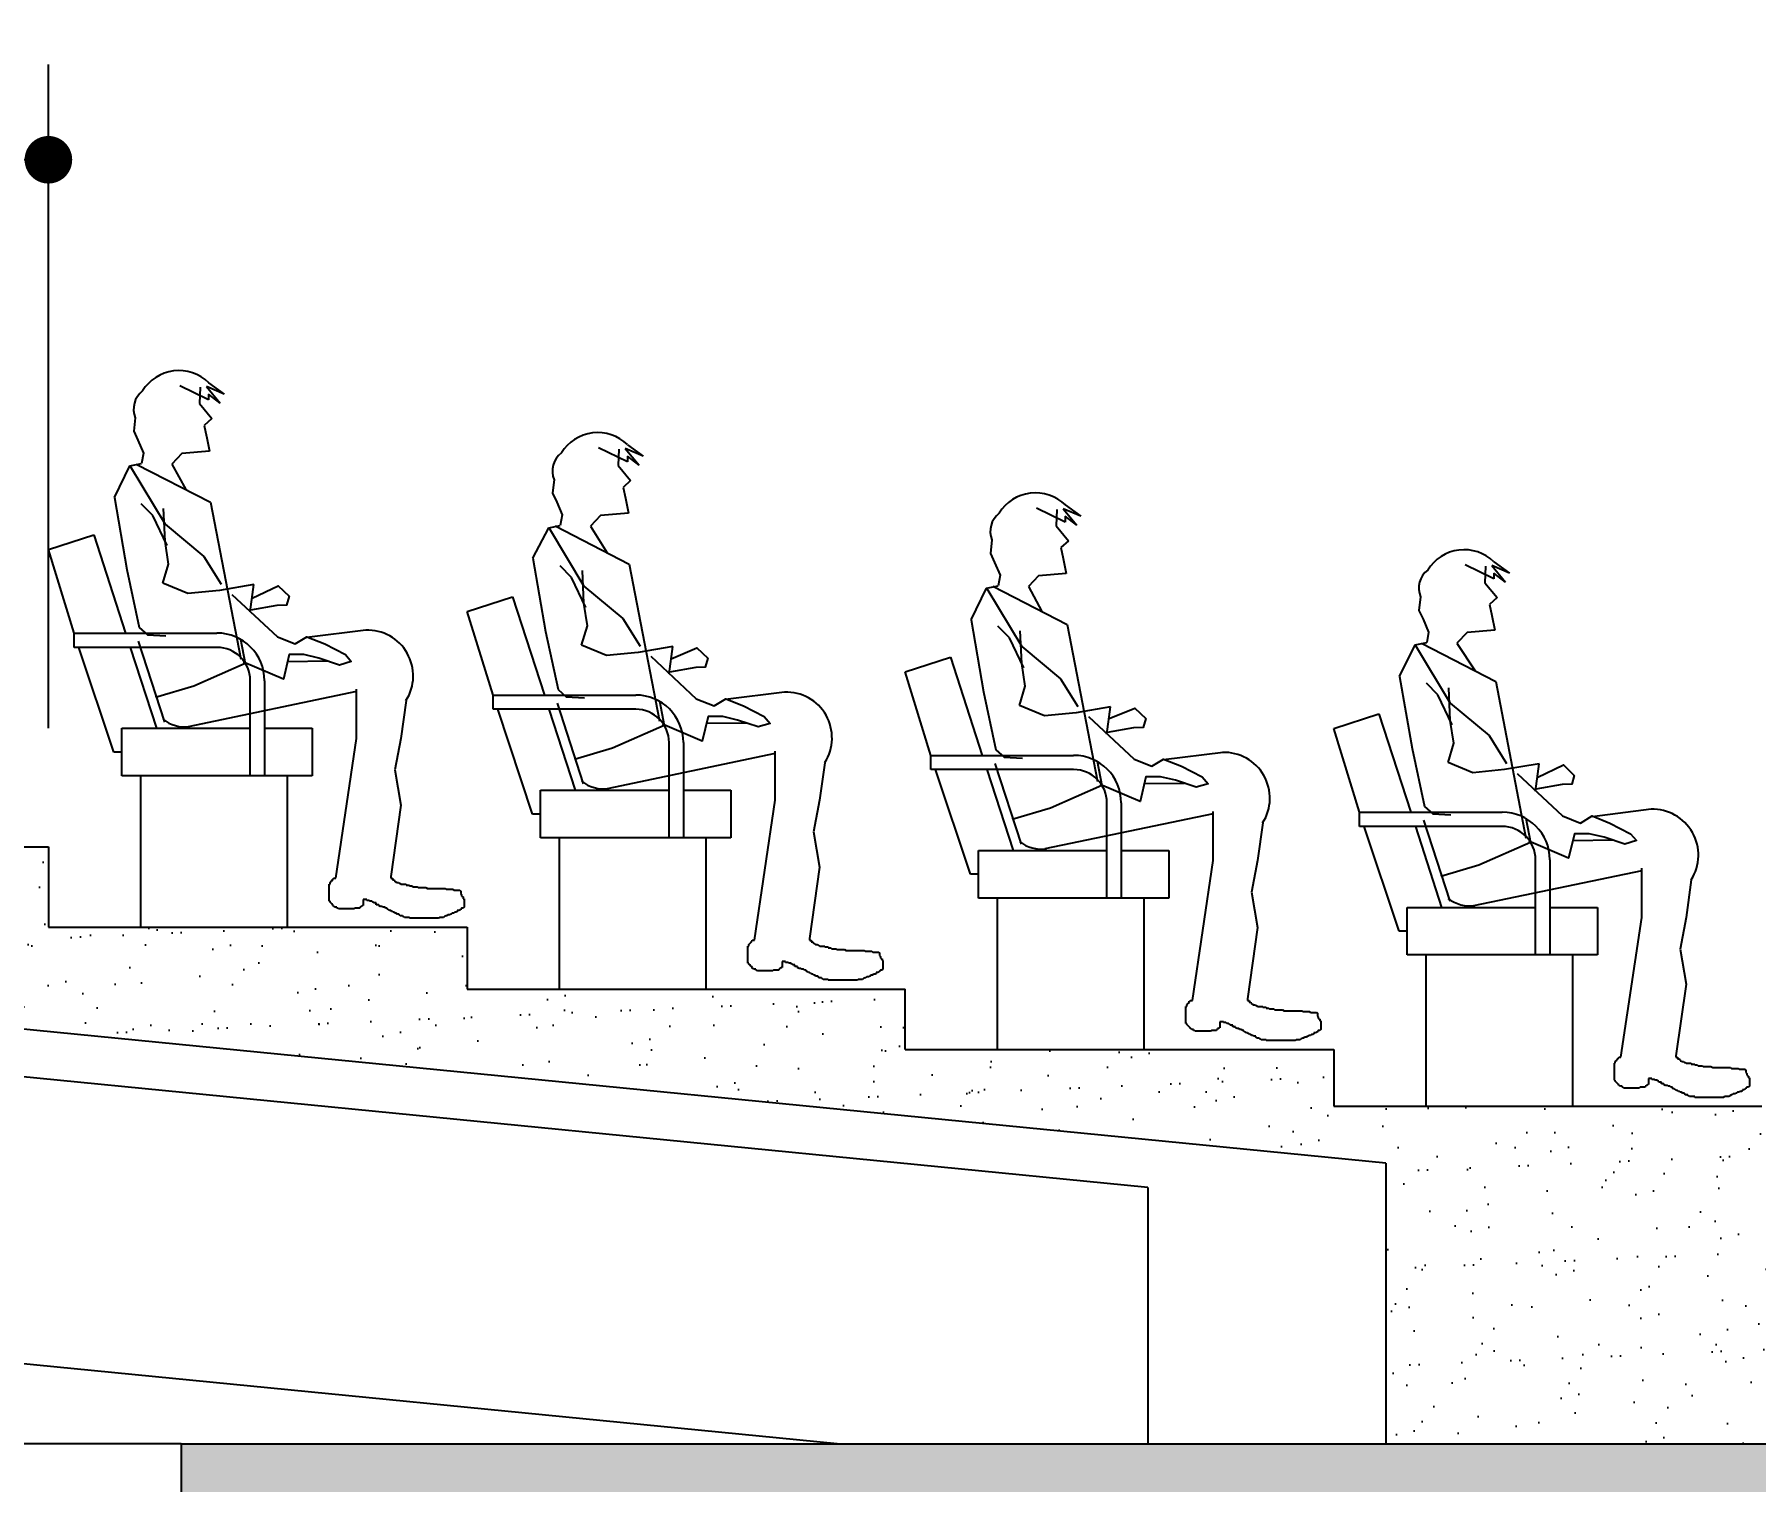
# Model space of a CAD drawing. Extents: x -14 to 107, y -33 to 53.
# Drawn here: x 42.888 to 46.504, y -23.332 to -20.291 of the extents above; entities that cross this region are included whole.
import ezdxf

# ---------------------------------------------------------------- set-up
doc = ezdxf.new("R2010")
doc.units = 0
doc.header["$LTSCALE"] = 1.5
doc.header["$MEASUREMENT"] = 0
doc.layers.get('0').update_dxf_attribs({"linetype": 'CONTINUOUS'})
doc.layers.get('DEFPOINTS').update_dxf_attribs({"linetype": 'CONTINUOUS'})
for name, color, linetype in [('A-ESTRUTURA', 4, 'CONTINUOUS'), ('A-MOBILIA', 1, 'CONTINUOUS'), ('HACHURA1', 1, 'CONTINUOUS'), ('N-LNHVISTA', 2, 'CONTINUOUS'), ('N-TEXTO', 2, 'CONTINUOUS'), ('P-PESSOA', 7, 'CONTINUOUS'), ('SOLID', 253, 'CONTINUOUS')]:
    doc.layers.add(name, color=color, linetype=linetype)
doc.styles.add('COTA', font='romans.shx')
doc.dimstyles.new('DG060-1', dxfattribs={"dimscale": 0.1, "dimtxt": 1.5, "dimasz": 1, "dimexe": 2, "dimexo": 2.5, "dimgap": 0.9, "dimtad": 1, "dimzin": 4, "dimtxsty": 'COTA', "dimblk": 'DOT', "dimblk1": 'DOT', "dimblk2": 'DOT', "dimsah": 1, "dimcen": 0.09, "dimclrd": 1, "dimclre": 1, "dimclrt": 2, "dimazin": 3, "dimtfac": 1, "dimtdec": 4, "dimtix": 1, "dimtmove": 0, "dimatfit": 3, "dimtvp": 2, "dimtolj": 1, "dimtzin": 0})

# ---------------------------------------------------------------- blocks, each defined once
blk = doc.blocks.new('DOT')
at = {"color": 0, "linetype": 'BYBLOCK'}
blk.add_line((-0.5, 0), (-1, 0), dxfattribs=at)
at = {"color": 0, "linetype": 'BYBLOCK', "const_width": 0.5}
blk.add_lwpolyline([(-0.25, 0, 1), (0.25, 0, 1)], format="xyb", close=True, dxfattribs=at)
blk = doc.blocks.new('*D83')
at = {"color": 1, "linetype": 'BYBLOCK'}
for p, q in [((41.3062, -21.7482), (41.3062, -20.354)), ((42.9171, -21.7481), (42.9171, -20.354)), ((41.4062, -20.554), (42.8171, -20.554))]:
    blk.add_line(p, q, dxfattribs=at)
at = {"layer": 'DEFPOINTS', "color": 0, "linetype": 'BYBLOCK'}
for p in [(42.9171, -20.554), (41.3062, -21.9982), (42.9171, -21.9981)]:
    blk.add_point(p, dxfattribs=at)
at = {"color": 1, "linetype": 'BYBLOCK', "xscale": 0.1, "yscale": 0.1, "zscale": 0.1, "rotation": 180}
blk.add_blockref('DOT', (41.3062, -20.554), dxfattribs=at)
at = {"color": 1, "linetype": 'BYBLOCK', "xscale": 0.1, "yscale": 0.1, "zscale": 0.1}
blk.add_blockref('DOT', (42.9171, -20.554), dxfattribs=at)
at = {"color": 2, "linetype": 'BYBLOCK', "insert": (42.1116, -20.389), "char_height": 0.15, "attachment_point": 5, "style": 'COTA'}
blk.add_mtext('\\A1;1.61', dxfattribs=at)
blk = doc.blocks.new('_DOT')
at = {"color": 0, "linetype": 'BYBLOCK'}
blk.add_line((-0.5, 0), (-1, 0), dxfattribs=at)
at = {"color": 0, "linetype": 'BYBLOCK', "const_width": 0.5}
blk.add_lwpolyline([(-0.25, 0, 1), (0.25, 0, 1)], format="xyb", close=True, dxfattribs=at)

msp = doc.modelspace()

# ---------------------------------------------------------------- hatches: boundary and pattern name
at = {"layer": 'HACHURA1'}
h = msp.add_hatch(dxfattribs=at)
h.set_pattern_fill('AR-SAND', scale=0.003, angle=45, style=0)
h.set_pattern_definition([(82.5, (7.37518, -43.08307), (-0.1072144, 0.10042605), [0, -0.115824, 0, -0.12954, 0, -0.123825]), (52.5, (7.37518, -43.08307), (-0.0567033, 0.24741986), [0, -0.062484, 0, -0.104394, 0, -0.040005]), (12.5, (7.3089, -43.14935), (0.16748995, 0.1680997), [0, -0.0381, 0, -0.13716, 0, -0.17907]), (2.5, (7.3089, -43.14935), (0.1146843, 0.2092652), [0, -0.01905, 0, -0.089916, 0, -0.10287])])
h.paths.add_polyline_path([(42.7198, -22.3665), (42.7198, -21.9981), (41.5911, -21.9981), (41.5911, -22.2555)])
h.paths.add_polyline_path([(44.7198, -22.5633), (44.7198, -22.4234), (44.7171, -22.4234), (44.7171, -22.2967), (43.7972, -22.2967), (43.7972, -22.1665), (42.9171, -22.1665), (42.9171, -21.9981), (42.7198, -21.9981), (42.7198, -22.3665)])
h.paths.add_polyline_path([(45.7271, -22.6624), (45.7271, -23.2524), (46.7198, -23.2524), (46.7198, -22.6571), (46.5171, -22.6571), (46.5171, -22.5428), (45.6177, -22.5428), (45.6177, -22.4234), (44.7198, -22.4234), (44.7198, -22.5633)])
at = {"layer": 'SOLID'}
msp.add_hatch(color=256, dxfattribs=at).paths.add_polyline_path([(43.1963, -23.2524), (43.1963, -23.4024), (49.3341, -23.4024), (49.3341, -23.2524)])

# ---------------------------------------------------------------- linework, layer by layer
at = {"color": 4}
for p, q in [((45.7271, -22.6624), (37.4834, -21.8513)), ((45.2271, -22.7137), (39.7981, -22.1796))]:
    msp.add_line(p, q, dxfattribs=at)
at = {"layer": 'A-ESTRUTURA'}
for q in [(43.1963, -23.4024), (55.502, -23.2524), (55.502, -23.2524)]:
    msp.add_line((43.1963, -23.2524), q, dxfattribs=at)
at = {"layer": 'A-MOBILIA'}
for p, q in [((42.9171, -21.3729), (43.0123, -21.3421)), ((42.9713, -21.5486), (42.9171, -21.3729)), ((43.0123, -21.3421), (43.0792, -21.5486)), ((43.7972, -21.5032), (43.8923, -21.4724)), ((43.8923, -21.4724), (43.9592, -21.6788)), ((43.8513, -21.6788), (43.7972, -21.5032)), ((42.9713, -21.5786), (42.9713, -21.5486)), ((42.9713, -21.5486), (43.2713, -21.5486)), ((43.2713, -21.5786), (42.9713, -21.5786)), ((43.0546, -21.7986), (42.9813, -21.5786)), ((44.7171, -21.6299), (44.8123, -21.599)), ((44.8123, -21.599), (44.8792, -21.8055)), ((43.3413, -21.8486), (43.3413, -21.6486)), ((43.3713, -21.6486), (43.3713, -21.8486)), ((44.7713, -21.8055), (44.7171, -21.6299)), ((43.8513, -21.7088), (43.8513, -21.6788)), ((43.8513, -21.6788), (44.1513, -21.6788)), ((44.1513, -21.7088), (43.8513, -21.7088)), ((43.9346, -21.9288), (43.8613, -21.7088)), ((45.6177, -21.7493), (45.7128, -21.7185)), ((45.7128, -21.7185), (45.7797, -21.925)), ((43.0713, -21.7486), (43.3413, -21.7486)), ((43.0713, -21.8486), (43.0713, -21.7486)), ((43.3713, -21.7486), (43.4713, -21.7486)), ((43.4713, -21.7486), (43.4713, -21.8486)), ((45.6718, -21.925), (45.6177, -21.7493)), ((43.0713, -21.7986), (43.0546, -21.7986)), ((44.2213, -21.9788), (44.2213, -21.7788)), ((44.2513, -21.7788), (44.2513, -21.9788)), ((44.7713, -21.8355), (44.7713, -21.8055)), ((44.7713, -21.8055), (45.0713, -21.8055)), ((45.0713, -21.8355), (44.7713, -21.8355)), ((44.8546, -22.0555), (44.7813, -21.8355)), ((43.4713, -21.8486), (43.0713, -21.8486)), ((43.1106, -21.8486), (43.1106, -22.1665)), ((43.4188, -21.8486), (43.4188, -22.1665)), ((43.9513, -21.8788), (44.2213, -21.8788)), ((43.9513, -21.9788), (43.9513, -21.8788)), ((44.2513, -21.8788), (44.3513, -21.8788)), ((44.3513, -21.8788), (44.3513, -21.9788)), ((45.1413, -22.1055), (45.1413, -21.9055)), ((45.1713, -21.9055), (45.1713, -22.1055)), ((43.9513, -21.9288), (43.9346, -21.9288)), ((45.6718, -21.955), (45.6718, -21.925)), ((45.6718, -21.925), (45.9718, -21.925)), ((44.3513, -21.9788), (43.9513, -21.9788)), ((43.9906, -21.9788), (43.9906, -22.2967)), ((44.2988, -21.9788), (44.2988, -22.2967)), ((45.9718, -21.955), (45.6718, -21.955)), ((45.7551, -22.175), (45.6818, -21.955)), ((44.8713, -22.0055), (45.1413, -22.0055)), ((44.8713, -22.1055), (44.8713, -22.0055)), ((45.1713, -22.0055), (45.2713, -22.0055)), ((45.2713, -22.0055), (45.2713, -22.1055)), ((44.8713, -22.0555), (44.8546, -22.0555)), ((46.0418, -22.225), (46.0418, -22.025)), ((46.0718, -22.025), (46.0718, -22.225)), ((45.2713, -22.1055), (44.8713, -22.1055)), ((44.9106, -22.1055), (44.9106, -22.4234)), ((45.2188, -22.1055), (45.2188, -22.4234)), ((45.7718, -22.125), (46.0418, -22.125)), ((45.7718, -22.225), (45.7718, -22.125)), ((46.0718, -22.125), (46.1718, -22.125)), ((46.1718, -22.125), (46.1718, -22.225)), ((45.7718, -22.175), (45.7551, -22.175)), ((46.1718, -22.225), (45.7718, -22.225)), ((45.8111, -22.225), (45.8111, -22.5428)), ((46.1193, -22.225), (46.1193, -22.5428))]:
    msp.add_line(p, q, dxfattribs=at)
at = {"layer": 'A-MOBILIA', "extrusion": (5.54832e-28, 1, 0)}
for p, q in [((43.0889, -21.5786), (43.144, -21.7486)), ((43.1058, -21.5655), (43.1609, -21.7355)), ((43.9858, -21.6957), (44.0409, -21.8657)), ((43.9689, -21.7088), (44.024, -21.8788)), ((44.8889, -21.8355), (44.944, -22.0055)), ((44.9058, -21.8224), (44.9609, -21.9924)), ((45.8063, -21.9419), (45.8614, -22.1119)), ((45.7894, -21.955), (45.8445, -22.125))]:
    msp.add_line(p, q, dxfattribs=at)
at = {"layer": 'A-MOBILIA'}
for centre, radius in [((43.2713, -21.6486), 0.1), ((43.2713, -21.6486), 0.07), ((44.1513, -21.7788), 0.1), ((44.1513, -21.7788), 0.07), ((45.0713, -21.9055), 0.1), ((45.0713, -21.9055), 0.07), ((45.9718, -22.025), 0.1), ((45.9718, -22.025), 0.07)]:
    msp.add_arc(centre, radius, 0, 90, dxfattribs=at)
at = {"layer": 'N-LNHVISTA'}
for p, q in [((40.8171, -21.9981), (42.9171, -21.9981)), ((42.9171, -21.9981), (42.9171, -22.1665)), ((42.9171, -22.1665), (43.7972, -22.1665)), ((43.7972, -22.1665), (43.7972, -22.2967)), ((43.7972, -22.2967), (44.7171, -22.2967)), ((44.7171, -22.4234), (44.7171, -22.2967)), ((44.7171, -22.4234), (45.6177, -22.4234)), ((45.6177, -22.4234), (45.6177, -22.5428)), ((45.6177, -22.5428), (46.5171, -22.5428))]:
    msp.add_line(p, q, dxfattribs=at)
at = {"layer": 'N-LNHVISTA', "color": 4}
for p, q in [((45.7271, -22.6624), (45.7271, -23.2524)), ((45.2271, -22.7137), (45.2271, -23.2524))]:
    msp.add_line(p, q, dxfattribs=at)
at = {"layer": 'N-LNHVISTA', "color": 7}
for p, q in [((44.5747, -23.2524), (39.7981, -22.7824)), ((43.1963, -23.2524), (39.7023, -23.2524))]:
    msp.add_line(p, q, dxfattribs=at)
at = {"layer": 'P-PESSOA'}
for p, q in [((43.2538, -21.0584), (43.1932, -21.0288)), ((43.2864, -21.0463), (43.2493, -21.0304)), ((43.2493, -21.0304), (43.2781, -21.0652)), ((43.2538, -21.0224), (43.2864, -21.0463)), ((43.2781, -21.0652), (43.2538, -21.0463)), ((43.2538, -21.0463), (43.2538, -21.0584)), ((43.2495, -21.1349), (43.2559, -21.1664)), ((44.1338, -21.1527), (44.1665, -21.1765)), ((43.1166, -21.1702), (43.1127, -21.1924)), ((43.2559, -21.1664), (43.1973, -21.1712)), ((44.1339, -21.1886), (44.0732, -21.1591)), ((44.1665, -21.1765), (44.1293, -21.1606)), ((44.1293, -21.1606), (44.1581, -21.1955)), ((44.1581, -21.1955), (44.1339, -21.1765)), ((44.1339, -21.1765), (44.1339, -21.1886)), ((43.0557, -21.2634), (43.0883, -21.1972)), ((43.0883, -21.1972), (43.1127, -21.1924)), ((43.1017, -21.1933), (43.2577, -21.2736)), ((43.1762, -21.1937), (43.2062, -21.2471)), ((43.2577, -21.2736), (43.3212, -21.6034)), ((43.9966, -21.3004), (43.9927, -21.3226)), ((44.1359, -21.2966), (44.0773, -21.3015)), ((44.1295, -21.2652), (44.1359, -21.2966)), ((45.0538, -21.3153), (44.9932, -21.2858)), ((45.0864, -21.3032), (45.0493, -21.2873)), ((45.0493, -21.2873), (45.0781, -21.3221)), ((45.0538, -21.2794), (45.0864, -21.3032)), ((43.9353, -21.3914), (43.9683, -21.3275)), ((43.9683, -21.3275), (43.9927, -21.3226)), ((43.9818, -21.3235), (44.1377, -21.4039)), ((44.0562, -21.3239), (44.0909, -21.3798)), ((45.0781, -21.3221), (45.0538, -21.3032)), ((45.0538, -21.3032), (45.0538, -21.3153)), ((44.1377, -21.4039), (44.2012, -21.7336)), ((45.0495, -21.3919), (45.0559, -21.4233)), ((45.9544, -21.4348), (45.8937, -21.4052)), ((45.987, -21.4226), (45.9498, -21.4067)), ((45.9498, -21.4067), (45.9786, -21.4416)), ((45.9543, -21.3988), (45.987, -21.4226)), ((44.9166, -21.4271), (44.9127, -21.4493)), ((45.0559, -21.4233), (44.9973, -21.4282)), ((45.9786, -21.4416), (45.9544, -21.4226)), ((45.9544, -21.4226), (45.9544, -21.4348)), ((44.8557, -21.5205), (44.8883, -21.4542)), ((44.8883, -21.4542), (44.9127, -21.4493)), ((44.9017, -21.4502), (45.0577, -21.5306)), ((44.9762, -21.4506), (45.0044, -21.5031)), ((45.95, -21.5113), (45.9564, -21.5427)), ((43.584, -21.5424), (43.46, -21.5582)), ((45.0577, -21.5306), (45.1212, -21.8603)), ((45.8171, -21.5465), (45.8132, -21.5687)), ((45.9564, -21.5427), (45.8978, -21.5476)), ((43.3208, -21.5611), (43.3307, -21.6123)), ((45.7562, -21.6398), (45.7888, -21.5736)), ((45.7888, -21.5736), (45.8132, -21.5687)), ((45.8023, -21.5696), (45.9582, -21.65)), ((45.8767, -21.57), (45.9147, -21.6276)), ((43.5042, -21.6074), (43.4196, -21.6087)), ((45.9582, -21.65), (46.0217, -21.9797)), ((43.5644, -21.6716), (43.2108, -21.7454)), ((44.2008, -21.6913), (44.2107, -21.7425)), ((44.464, -21.6726), (44.34, -21.6885)), ((44.3842, -21.7377), (44.2996, -21.7389)), ((44.4444, -21.8018), (44.0908, -21.8756)), ((45.3853, -21.7993), (45.26, -21.8152)), ((45.1208, -21.818), (45.1307, -21.8692)), ((45.3042, -21.8644), (45.2196, -21.8656)), ((45.3644, -21.9285), (45.0108, -22.0023)), ((46.0213, -21.9374), (46.0312, -21.9886)), ((46.2845, -21.9187), (46.1605, -21.9346)), ((46.2047, -21.9838), (46.1201, -21.985)), ((46.2649, -22.0479), (45.9113, -22.1218))]:
    msp.add_line(p, q, dxfattribs=at)
at = {"layer": 'P-PESSOA', "linetype": 'CONTINUOUS'}
for p, q in [((43.2359, -21.032), (43.2345, -21.0665)), ((43.2345, -21.0665), (43.2605, -21.0975)), ((43.2605, -21.0975), (43.2446, -21.1121)), ((43.2446, -21.1121), (43.2496, -21.1352)), ((43.1973, -21.1712), (43.1762, -21.1937)), ((44.1159, -21.1622), (44.1145, -21.1967)), ((44.1145, -21.1967), (44.1405, -21.2277)), ((44.1405, -21.2277), (44.1246, -21.2424)), ((43.0557, -21.2634), (43.0818, -21.4147)), ((44.1246, -21.2424), (44.1296, -21.2654)), ((43.1362, -21.3017), (43.1122, -21.2773)), ((43.1621, -21.3556), (43.1591, -21.2869)), ((45.0359, -21.2889), (45.0345, -21.3234)), ((43.1664, -21.3648), (43.1362, -21.3017)), ((44.0773, -21.3015), (44.0562, -21.3239)), ((45.0345, -21.3234), (45.0605, -21.3544)), ((43.1695, -21.4035), (43.1621, -21.3556)), ((45.0605, -21.3544), (45.0446, -21.3691)), ((45.0446, -21.3691), (45.0496, -21.3921)), ((43.1575, -21.4439), (43.1695, -21.4035)), ((43.9353, -21.3914), (43.9618, -21.545)), ((44.0162, -21.4319), (43.9922, -21.4076)), ((45.9364, -21.4083), (45.935, -21.4428)), ((43.0818, -21.4147), (43.1081, -21.537)), ((43.2098, -21.4656), (43.1575, -21.4439)), ((44.0464, -21.4951), (44.0162, -21.4319)), ((44.0421, -21.4858), (44.0391, -21.4172)), ((44.9973, -21.4282), (44.9762, -21.4506)), ((45.935, -21.4428), (45.961, -21.4739)), ((43.2763, -21.459), (43.2098, -21.4656)), ((43.3488, -21.4468), (43.2763, -21.459)), ((43.3413, -21.5041), (43.3488, -21.4468)), ((45.961, -21.4739), (45.9451, -21.4885)), ((44.0495, -21.5337), (44.0421, -21.4858)), ((45.9451, -21.4885), (45.9501, -21.5115)), ((43.1081, -21.537), (43.1252, -21.5522)), ((43.1252, -21.5522), (43.1635, -21.5544)), ((43.9618, -21.545), (43.9881, -21.6672)), ((44.0375, -21.5741), (44.0495, -21.5337)), ((44.8557, -21.5205), (44.8818, -21.6717)), ((44.9362, -21.5586), (44.9122, -21.5343)), ((44.9621, -21.6125), (44.9591, -21.5439)), ((45.8978, -21.5476), (45.8767, -21.57)), ((44.0898, -21.5958), (44.0375, -21.5741)), ((44.1563, -21.5892), (44.0898, -21.5958)), ((44.2288, -21.577), (44.1563, -21.5892)), ((44.2213, -21.6343), (44.2288, -21.577)), ((44.9664, -21.6218), (44.9362, -21.5586)), ((43.3307, -21.6123), (43.2225, -21.6599)), ((44.9695, -21.6604), (44.9621, -21.6125)), ((43.2225, -21.6599), (43.1424, -21.6837)), ((44.9575, -21.7008), (44.9695, -21.6604)), ((45.7562, -21.6398), (45.7823, -21.7911)), ((45.8367, -21.6781), (45.8127, -21.6537)), ((43.5642, -21.7698), (43.5642, -21.6664)), ((43.6685, -21.6906), (43.6575, -21.7698)), ((43.9881, -21.6672), (44.0053, -21.6824)), ((44.0053, -21.6824), (44.0435, -21.6847)), ((44.8818, -21.6717), (44.9081, -21.7939)), ((45.8669, -21.7412), (45.8367, -21.6781)), ((45.8626, -21.732), (45.8596, -21.6633)), ((45.0098, -21.7225), (44.9575, -21.7008)), ((45.0763, -21.7159), (45.0098, -21.7225)), ((45.1488, -21.7037), (45.0763, -21.7159)), ((45.1413, -21.761), (45.1488, -21.7037)), ((45.87, -21.7798), (45.8626, -21.732)), ((43.5207, -22.0637), (43.5642, -21.7698)), ((43.6575, -21.7698), (43.6449, -21.8363)), ((44.2107, -21.7425), (44.1025, -21.7901)), ((44.1025, -21.7901), (44.0224, -21.8139)), ((44.4442, -21.9), (44.4442, -21.7966)), ((44.9081, -21.7939), (44.9252, -21.8091)), ((45.7823, -21.7911), (45.8086, -21.9133)), ((45.858, -21.8203), (45.87, -21.7798)), ((43.6449, -21.8363), (43.6575, -21.9101)), ((44.5485, -21.8209), (44.5375, -21.9)), ((44.9252, -21.8091), (44.9635, -21.8114)), ((45.9104, -21.842), (45.858, -21.8203)), ((45.9768, -21.8353), (45.9104, -21.842)), ((46.0493, -21.8232), (45.9768, -21.8353)), ((46.0418, -21.8805), (46.0493, -21.8232)), ((45.1307, -21.8692), (45.0225, -21.9168)), ((43.6575, -21.9101), (43.6363, -22.0603)), ((44.4007, -22.1939), (44.4442, -21.9)), ((44.5375, -21.9), (44.525, -21.9665)), ((45.8086, -21.9133), (45.8258, -21.9285)), ((45.0225, -21.9168), (44.9424, -21.9406)), ((45.3642, -22.0267), (45.3642, -21.9233)), ((45.4685, -21.9476), (45.4575, -22.0267)), ((45.8258, -21.9285), (45.864, -21.9308)), ((44.525, -21.9665), (44.5375, -22.0403)), ((46.0312, -21.9886), (45.923, -22.0363)), ((43.5196, -22.0601), (43.5214, -22.0601)), ((44.5375, -22.0403), (44.5163, -22.1905)), ((45.3207, -22.3206), (45.3642, -22.0267)), ((45.4575, -22.0267), (45.4449, -22.0932)), ((45.923, -22.0363), (45.8429, -22.06)), ((46.2648, -22.1461), (46.2648, -22.0428)), ((43.507, -22.1121), (43.507, -22.0762)), ((43.507, -22.0762), (43.5088, -22.0762)), ((43.5088, -22.0726), (43.5106, -22.0708)), ((43.5088, -22.0762), (43.5088, -22.0726)), ((43.5106, -22.0708), (43.5124, -22.069)), ((43.5124, -22.069), (43.5142, -22.0672)), ((43.5142, -22.0672), (43.5142, -22.0654)), ((43.5142, -22.0654), (43.516, -22.0654)), ((43.516, -22.0654), (43.516, -22.0637)), ((43.516, -22.0637), (43.5207, -22.0637)), ((43.6363, -22.0603), (43.6363, -22.0637)), ((43.6363, -22.0637), (43.6398, -22.0637)), ((43.6398, -22.0637), (43.6398, -22.0672)), ((43.6398, -22.0672), (43.6434, -22.0672)), ((43.6434, -22.0672), (43.6434, -22.069)), ((43.6434, -22.069), (43.6452, -22.069)), ((43.6452, -22.069), (43.6452, -22.0708)), ((43.6452, -22.0708), (43.647, -22.0708)), ((43.647, -22.0708), (43.6488, -22.0726)), ((43.6488, -22.0726), (43.6524, -22.0726)), ((43.6524, -22.0726), (43.6542, -22.0744)), ((43.6542, -22.0744), (43.656, -22.0744)), ((43.656, -22.0744), (43.6578, -22.0762)), ((43.6578, -22.0762), (43.6686, -22.0762)), ((43.6686, -22.0762), (43.6686, -22.078)), ((43.6686, -22.078), (43.6757, -22.078)), ((43.6757, -22.078), (43.6757, -22.0798)), ((43.6757, -22.0798), (43.6811, -22.0798)), ((43.6811, -22.0798), (43.6829, -22.0816)), ((43.6829, -22.0816), (43.6919, -22.0816)), ((43.6919, -22.0816), (43.6937, -22.0834)), ((43.6937, -22.0834), (43.7098, -22.0834)), ((43.7098, -22.0834), (43.7134, -22.0852)), ((43.7134, -22.0852), (43.7511, -22.0852)), ((43.7511, -22.0852), (43.7529, -22.087)), ((43.7529, -22.087), (43.7673, -22.087)), ((43.7673, -22.087), (43.7691, -22.0888)), ((43.7691, -22.0888), (43.7816, -22.0888)), ((43.7816, -22.0888), (43.7834, -22.0906)), ((43.7834, -22.0906), (43.7834, -22.0959)), ((43.7834, -22.0959), (43.7852, -22.0977)), ((45.4449, -22.0932), (45.4575, -22.167)), ((46.369, -22.067), (46.358, -22.1461)), ((43.5088, -22.1121), (43.507, -22.1121)), ((43.5088, -22.1139), (43.5088, -22.1121)), ((43.5106, -22.1157), (43.5088, -22.1139)), ((43.5124, -22.1175), (43.5106, -22.1157)), ((43.5142, -22.1193), (43.5124, -22.1175)), ((43.516, -22.1211), (43.5142, -22.1193)), ((43.516, -22.1228), (43.516, -22.1211)), ((43.5178, -22.1228), (43.516, -22.1228)), ((43.5196, -22.1246), (43.5178, -22.1228)), ((43.5232, -22.1246), (43.5196, -22.1246)), ((43.5232, -22.1264), (43.5232, -22.1246)), ((43.525, -22.1264), (43.5232, -22.1264)), ((43.5268, -22.1282), (43.525, -22.1264)), ((43.5591, -22.1282), (43.5268, -22.1282)), ((43.5609, -22.1264), (43.5591, -22.1282)), ((43.5716, -22.1264), (43.5609, -22.1264)), ((43.5734, -22.1246), (43.5716, -22.1246)), ((43.5716, -22.1246), (43.5716, -22.1264)), ((43.5752, -22.1228), (43.5734, -22.1228)), ((43.5734, -22.1228), (43.5734, -22.1246)), ((43.577, -22.1211), (43.5752, -22.1228)), ((43.5788, -22.1211), (43.577, -22.1211)), ((43.586, -22.1085), (43.5788, -22.1085)), ((43.5788, -22.1085), (43.5788, -22.1211)), ((43.586, -22.1103), (43.586, -22.1085)), ((43.5914, -22.1103), (43.586, -22.1103)), ((43.5932, -22.1121), (43.5914, -22.1103)), ((43.5968, -22.1121), (43.5932, -22.1121)), ((43.5986, -22.1139), (43.5968, -22.1121)), ((43.6004, -22.1139), (43.5986, -22.1139)), ((43.6004, -22.1157), (43.6004, -22.1139)), ((43.6057, -22.1157), (43.6004, -22.1157)), ((43.6057, -22.1193), (43.6057, -22.1157)), ((43.6111, -22.1193), (43.6057, -22.1193)), ((43.6111, -22.1211), (43.6111, -22.1193)), ((43.6147, -22.1228), (43.6111, -22.1211)), ((43.6183, -22.1228), (43.6147, -22.1228)), ((43.6201, -22.1246), (43.6183, -22.1228)), ((43.6237, -22.1246), (43.6201, -22.1246)), ((43.6255, -22.1264), (43.6237, -22.1246)), ((43.6291, -22.1264), (43.6255, -22.1264)), ((43.6291, -22.1282), (43.6291, -22.1264)), ((43.6309, -22.13), (43.6291, -22.1282)), ((43.6327, -22.13), (43.6309, -22.13)), ((43.6345, -22.1318), (43.6327, -22.13)), ((43.6363, -22.1318), (43.6345, -22.1318)), ((43.6381, -22.1336), (43.6363, -22.1318)), ((43.7798, -22.1318), (43.7763, -22.1318)), ((43.7763, -22.1318), (43.7763, -22.1336)), ((43.7816, -22.13), (43.7798, -22.1318)), ((43.7834, -22.13), (43.7816, -22.13)), ((43.7852, -22.1264), (43.7834, -22.1282)), ((43.7834, -22.1282), (43.7834, -22.13)), ((43.7852, -22.0977), (43.7852, -22.1013)), ((43.7852, -22.1013), (43.787, -22.1013)), ((43.7888, -22.1264), (43.7852, -22.1264)), ((43.787, -22.1013), (43.787, -22.1031)), ((43.787, -22.1031), (43.7888, -22.1031)), ((43.7888, -22.1031), (43.7888, -22.1067)), ((43.7888, -22.1067), (43.7906, -22.1067)), ((43.7906, -22.1246), (43.7888, -22.1264)), ((43.7906, -22.1067), (43.7906, -22.1246)), ((43.6398, -22.1336), (43.6381, -22.1336)), ((43.6416, -22.1354), (43.6398, -22.1336)), ((43.6434, -22.1354), (43.6416, -22.1354)), ((43.6452, -22.1372), (43.6434, -22.1354)), ((43.647, -22.1372), (43.6452, -22.1372)), ((43.6506, -22.139), (43.647, -22.1372)), ((43.6542, -22.139), (43.6506, -22.139)), ((43.6542, -22.1408), (43.6542, -22.139)), ((43.656, -22.1426), (43.6542, -22.1408)), ((43.6614, -22.1426), (43.656, -22.1426)), ((43.6614, -22.1444), (43.6614, -22.1426)), ((43.6632, -22.1444), (43.6614, -22.1444)), ((43.665, -22.1462), (43.6632, -22.1444)), ((43.6757, -22.1462), (43.665, -22.1462)), ((43.6757, -22.148), (43.6757, -22.1462)), ((43.7368, -22.148), (43.6757, -22.148)), ((43.7386, -22.1462), (43.7368, -22.148)), ((43.7475, -22.1462), (43.7386, -22.1462)), ((43.7493, -22.1444), (43.7475, -22.1462)), ((43.7529, -22.1426), (43.7493, -22.1444)), ((43.7547, -22.1426), (43.7529, -22.1426)), ((43.7565, -22.1408), (43.7547, -22.1426)), ((43.7601, -22.1408), (43.7565, -22.1408)), ((43.7637, -22.139), (43.7601, -22.1408)), ((43.7655, -22.1372), (43.7637, -22.139)), ((43.7691, -22.1372), (43.7655, -22.1372)), ((43.7709, -22.1354), (43.7691, -22.1372)), ((43.7745, -22.1354), (43.7709, -22.1354)), ((43.7763, -22.1336), (43.7745, -22.1354)), ((45.4575, -22.167), (45.4363, -22.3172)), ((46.2212, -22.44), (46.2648, -22.1461)), ((46.358, -22.1461), (46.3455, -22.2126)), ((44.3888, -22.2029), (44.3906, -22.2011)), ((44.3888, -22.2065), (44.3888, -22.2029)), ((44.3906, -22.2011), (44.3924, -22.1993)), ((44.3924, -22.1993), (44.3942, -22.1975)), ((44.3942, -22.1975), (44.3942, -22.1957)), ((44.3942, -22.1957), (44.396, -22.1957)), ((44.396, -22.1957), (44.396, -22.1939)), ((44.396, -22.1939), (44.4007, -22.1939)), ((44.3996, -22.1903), (44.4014, -22.1903)), ((44.5163, -22.1905), (44.5163, -22.1939)), ((44.5163, -22.1939), (44.5199, -22.1939)), ((44.5199, -22.1939), (44.5199, -22.1975)), ((44.5199, -22.1975), (44.5235, -22.1975)), ((44.5235, -22.1975), (44.5235, -22.1993)), ((44.5235, -22.1993), (44.5252, -22.1993)), ((44.5252, -22.1993), (44.5252, -22.2011)), ((44.5252, -22.2011), (44.527, -22.2011)), ((44.527, -22.2011), (44.5288, -22.2029)), ((44.5288, -22.2029), (44.5324, -22.2029)), ((44.5324, -22.2029), (44.5342, -22.2047)), ((44.5342, -22.2047), (44.536, -22.2047)), ((44.536, -22.2047), (44.5378, -22.2065)), ((44.387, -22.2423), (44.387, -22.2065)), ((44.387, -22.2065), (44.3888, -22.2065)), ((44.466, -22.2387), (44.4588, -22.2387)), ((44.4588, -22.2387), (44.4588, -22.2513)), ((44.466, -22.2405), (44.466, -22.2387)), ((44.4714, -22.2405), (44.466, -22.2405)), ((44.4732, -22.2423), (44.4714, -22.2405)), ((44.5378, -22.2065), (44.5486, -22.2065)), ((44.5486, -22.2065), (44.5486, -22.2082)), ((44.5486, -22.2082), (44.5558, -22.2082)), ((44.5558, -22.2082), (44.5558, -22.21)), ((44.5558, -22.21), (44.5611, -22.21)), ((44.5611, -22.21), (44.5629, -22.2118)), ((44.5629, -22.2118), (44.5719, -22.2118)), ((44.5719, -22.2118), (44.5737, -22.2136)), ((44.5737, -22.2136), (44.5899, -22.2136)), ((44.5899, -22.2136), (44.5935, -22.2154)), ((44.5935, -22.2154), (44.6311, -22.2154)), ((44.6311, -22.2154), (44.6329, -22.2172)), ((44.6329, -22.2172), (44.6473, -22.2172)), ((44.6473, -22.2172), (44.6491, -22.219)), ((44.6491, -22.219), (44.6617, -22.219)), ((44.6617, -22.219), (44.6635, -22.2208)), ((44.6635, -22.2208), (44.6635, -22.2262)), ((44.6635, -22.2262), (44.6653, -22.228)), ((44.6653, -22.228), (44.6653, -22.2316)), ((44.6653, -22.2316), (44.667, -22.2316)), ((44.667, -22.2316), (44.667, -22.2334)), ((44.667, -22.2334), (44.6688, -22.2334)), ((44.6688, -22.2334), (44.6688, -22.2369)), ((44.6688, -22.2369), (44.6706, -22.2369)), ((44.6706, -22.2369), (44.6706, -22.2549)), ((46.3455, -22.2126), (46.358, -22.2864)), ((44.3888, -22.2423), (44.387, -22.2423)), ((44.3888, -22.2441), (44.3888, -22.2423)), ((44.3906, -22.2459), (44.3888, -22.2441)), ((44.3924, -22.2477), (44.3906, -22.2459)), ((44.3942, -22.2495), (44.3924, -22.2477)), ((44.396, -22.2513), (44.3942, -22.2495)), ((44.396, -22.2531), (44.396, -22.2513)), ((44.3978, -22.2531), (44.396, -22.2531)), ((44.3996, -22.2549), (44.3978, -22.2531)), ((44.4032, -22.2549), (44.3996, -22.2549)), ((44.4032, -22.2567), (44.4032, -22.2549)), ((44.405, -22.2567), (44.4032, -22.2567)), ((44.4068, -22.2585), (44.405, -22.2567)), ((44.4391, -22.2585), (44.4068, -22.2585)), ((44.4409, -22.2567), (44.4391, -22.2585)), ((44.4517, -22.2567), (44.4409, -22.2567)), ((44.4534, -22.2549), (44.4517, -22.2549)), ((44.4517, -22.2549), (44.4517, -22.2567)), ((44.4552, -22.2531), (44.4534, -22.2531)), ((44.4534, -22.2531), (44.4534, -22.2549)), ((44.457, -22.2513), (44.4552, -22.2531)), ((44.4588, -22.2513), (44.457, -22.2513)), ((44.4768, -22.2423), (44.4732, -22.2423)), ((44.4786, -22.2441), (44.4768, -22.2423)), ((44.4804, -22.2441), (44.4786, -22.2441)), ((44.4804, -22.2459), (44.4804, -22.2441)), ((44.4858, -22.2459), (44.4804, -22.2459)), ((44.4858, -22.2495), (44.4858, -22.2459)), ((44.4911, -22.2495), (44.4858, -22.2495)), ((44.4911, -22.2513), (44.4911, -22.2495)), ((44.4947, -22.2531), (44.4911, -22.2513)), ((44.4983, -22.2531), (44.4947, -22.2531)), ((44.5001, -22.2549), (44.4983, -22.2531)), ((44.5037, -22.2549), (44.5001, -22.2549)), ((44.5055, -22.2567), (44.5037, -22.2549)), ((44.5091, -22.2567), (44.5055, -22.2567)), ((44.5091, -22.2585), (44.5091, -22.2567)), ((44.5109, -22.2603), (44.5091, -22.2585)), ((44.5127, -22.2603), (44.5109, -22.2603)), ((44.5145, -22.2621), (44.5127, -22.2603)), ((44.5163, -22.2621), (44.5145, -22.2621)), ((44.5181, -22.2639), (44.5163, -22.2621)), ((44.5199, -22.2639), (44.5181, -22.2639)), ((44.5217, -22.2656), (44.5199, -22.2639)), ((44.5235, -22.2656), (44.5217, -22.2656)), ((44.5252, -22.2674), (44.5235, -22.2656)), ((44.527, -22.2674), (44.5252, -22.2674)), ((44.5306, -22.2692), (44.527, -22.2674)), ((44.5342, -22.2692), (44.5306, -22.2692)), ((44.5342, -22.271), (44.5342, -22.2692)), ((44.536, -22.2728), (44.5342, -22.271)), ((44.5414, -22.2728), (44.536, -22.2728)), ((44.5414, -22.2746), (44.5414, -22.2728)), ((44.5432, -22.2746), (44.5414, -22.2746)), ((44.545, -22.2764), (44.5432, -22.2746)), ((44.5558, -22.2764), (44.545, -22.2764)), ((44.5558, -22.2782), (44.5558, -22.2764)), ((44.6186, -22.2764), (44.6168, -22.2782)), ((44.6276, -22.2764), (44.6186, -22.2764)), ((44.6294, -22.2746), (44.6276, -22.2764)), ((44.6329, -22.2728), (44.6294, -22.2746)), ((44.6347, -22.2728), (44.6329, -22.2728)), ((44.6365, -22.271), (44.6347, -22.2728)), ((44.6401, -22.271), (44.6365, -22.271)), ((44.6437, -22.2692), (44.6401, -22.271)), ((44.6455, -22.2674), (44.6437, -22.2692)), ((44.6491, -22.2674), (44.6455, -22.2674)), ((44.6509, -22.2656), (44.6491, -22.2674)), ((44.6545, -22.2656), (44.6509, -22.2656)), ((44.6563, -22.2639), (44.6545, -22.2656)), ((44.6599, -22.2621), (44.6563, -22.2621)), ((44.6563, -22.2621), (44.6563, -22.2639)), ((44.6617, -22.2603), (44.6599, -22.2621)), ((44.6635, -22.2603), (44.6617, -22.2603)), ((44.6653, -22.2567), (44.6635, -22.2585)), ((44.6635, -22.2585), (44.6635, -22.2603)), ((44.6688, -22.2567), (44.6653, -22.2567)), ((44.6706, -22.2549), (44.6688, -22.2567)), ((44.6168, -22.2782), (44.5558, -22.2782)), ((46.358, -22.2864), (46.3368, -22.4367)), ((45.307, -22.369), (45.307, -22.3331)), ((45.307, -22.3331), (45.3088, -22.3331)), ((45.3088, -22.3296), (45.3106, -22.3278)), ((45.3088, -22.3331), (45.3088, -22.3296)), ((45.3106, -22.3278), (45.3124, -22.326)), ((45.3124, -22.326), (45.3142, -22.3242)), ((45.3142, -22.3242), (45.3142, -22.3224)), ((45.3142, -22.3224), (45.316, -22.3224)), ((45.316, -22.3224), (45.316, -22.3206)), ((45.316, -22.3206), (45.3207, -22.3206)), ((45.3196, -22.317), (45.3214, -22.317)), ((45.4363, -22.3172), (45.4363, -22.3206)), ((45.4363, -22.3206), (45.4398, -22.3206)), ((45.4398, -22.3206), (45.4398, -22.3242)), ((45.4398, -22.3242), (45.4434, -22.3242)), ((45.4434, -22.3242), (45.4434, -22.326)), ((45.4434, -22.326), (45.4452, -22.326)), ((45.4452, -22.326), (45.4452, -22.3278)), ((45.4452, -22.3278), (45.447, -22.3278)), ((45.447, -22.3278), (45.4488, -22.3296)), ((45.4488, -22.3296), (45.4524, -22.3296)), ((45.4524, -22.3296), (45.4542, -22.3314)), ((45.4542, -22.3314), (45.456, -22.3314)), ((45.456, -22.3314), (45.4578, -22.3331)), ((45.4578, -22.3331), (45.4686, -22.3331)), ((45.4686, -22.3331), (45.4686, -22.3349)), ((45.4686, -22.3349), (45.4757, -22.3349)), ((45.4757, -22.3349), (45.4757, -22.3367)), ((45.4757, -22.3367), (45.4811, -22.3367)), ((45.4811, -22.3367), (45.4829, -22.3385)), ((45.4829, -22.3385), (45.4919, -22.3385)), ((45.4919, -22.3385), (45.4937, -22.3403)), ((45.4937, -22.3403), (45.5098, -22.3403)), ((45.5098, -22.3403), (45.5134, -22.3421)), ((45.5134, -22.3421), (45.5511, -22.3421)), ((45.5511, -22.3421), (45.5529, -22.3439)), ((45.5529, -22.3439), (45.5673, -22.3439)), ((45.5673, -22.3439), (45.5691, -22.3457)), ((45.5691, -22.3457), (45.5816, -22.3457)), ((45.5816, -22.3457), (45.5834, -22.3475)), ((45.5834, -22.3475), (45.5834, -22.3529)), ((45.3088, -22.369), (45.307, -22.369)), ((45.3088, -22.3708), (45.3088, -22.369)), ((45.3106, -22.3726), (45.3088, -22.3708)), ((45.3124, -22.3744), (45.3106, -22.3726)), ((45.3142, -22.3762), (45.3124, -22.3744)), ((45.316, -22.378), (45.3142, -22.3762)), ((45.316, -22.3798), (45.316, -22.378)), ((45.3178, -22.3798), (45.316, -22.3798)), ((45.3196, -22.3816), (45.3178, -22.3798)), ((45.3232, -22.3816), (45.3196, -22.3816)), ((45.3232, -22.3834), (45.3232, -22.3816)), ((45.325, -22.3834), (45.3232, -22.3834)), ((45.3268, -22.3852), (45.325, -22.3834)), ((45.3591, -22.3852), (45.3268, -22.3852)), ((45.3609, -22.3834), (45.3591, -22.3852)), ((45.3716, -22.3834), (45.3609, -22.3834)), ((45.3734, -22.3816), (45.3716, -22.3816)), ((45.3716, -22.3816), (45.3716, -22.3834)), ((45.3752, -22.3798), (45.3734, -22.3798)), ((45.3734, -22.3798), (45.3734, -22.3816)), ((45.377, -22.378), (45.3752, -22.3798)), ((45.3788, -22.378), (45.377, -22.378)), ((45.386, -22.3654), (45.3788, -22.3654)), ((45.3788, -22.3654), (45.3788, -22.378)), ((45.386, -22.3672), (45.386, -22.3654)), ((45.3914, -22.3672), (45.386, -22.3672)), ((45.3932, -22.369), (45.3914, -22.3672)), ((45.3968, -22.369), (45.3932, -22.369)), ((45.3986, -22.3708), (45.3968, -22.369)), ((45.4004, -22.3708), (45.3986, -22.3708)), ((45.4004, -22.3726), (45.4004, -22.3708)), ((45.4057, -22.3726), (45.4004, -22.3726)), ((45.4057, -22.3762), (45.4057, -22.3726)), ((45.4111, -22.3762), (45.4057, -22.3762)), ((45.4111, -22.378), (45.4111, -22.3762)), ((45.4147, -22.3798), (45.4111, -22.378)), ((45.4183, -22.3798), (45.4147, -22.3798)), ((45.4201, -22.3816), (45.4183, -22.3798)), ((45.4237, -22.3816), (45.4201, -22.3816)), ((45.4255, -22.3834), (45.4237, -22.3816)), ((45.4291, -22.3834), (45.4255, -22.3834)), ((45.4291, -22.3852), (45.4291, -22.3834)), ((45.4309, -22.387), (45.4291, -22.3852)), ((45.5834, -22.3529), (45.5852, -22.3547)), ((45.5852, -22.3834), (45.5834, -22.3852)), ((45.5834, -22.3852), (45.5834, -22.387)), ((45.5852, -22.3547), (45.5852, -22.3583)), ((45.5852, -22.3583), (45.587, -22.3583)), ((45.5888, -22.3834), (45.5852, -22.3834)), ((45.587, -22.3583), (45.587, -22.36)), ((45.587, -22.36), (45.5888, -22.36)), ((45.5888, -22.36), (45.5888, -22.3636)), ((45.5888, -22.3636), (45.5906, -22.3636)), ((45.5906, -22.3816), (45.5888, -22.3834)), ((45.5906, -22.3636), (45.5906, -22.3816)), ((45.4327, -22.387), (45.4309, -22.387)), ((45.4345, -22.3887), (45.4327, -22.387)), ((45.4363, -22.3887), (45.4345, -22.3887)), ((45.4381, -22.3905), (45.4363, -22.3887)), ((45.4398, -22.3905), (45.4381, -22.3905)), ((45.4416, -22.3923), (45.4398, -22.3905)), ((45.4434, -22.3923), (45.4416, -22.3923)), ((45.4452, -22.3941), (45.4434, -22.3923)), ((45.447, -22.3941), (45.4452, -22.3941)), ((45.4506, -22.3959), (45.447, -22.3941)), ((45.4542, -22.3959), (45.4506, -22.3959)), ((45.4542, -22.3977), (45.4542, -22.3959)), ((45.456, -22.3995), (45.4542, -22.3977)), ((45.4614, -22.3995), (45.456, -22.3995)), ((45.4614, -22.4013), (45.4614, -22.3995)), ((45.4632, -22.4013), (45.4614, -22.4013)), ((45.465, -22.4031), (45.4632, -22.4013)), ((45.4757, -22.4031), (45.465, -22.4031)), ((45.4757, -22.4049), (45.4757, -22.4031)), ((45.5368, -22.4049), (45.4757, -22.4049)), ((45.5386, -22.4031), (45.5368, -22.4049)), ((45.5475, -22.4031), (45.5386, -22.4031)), ((45.5493, -22.4013), (45.5475, -22.4031)), ((45.5529, -22.3995), (45.5493, -22.4013)), ((45.5547, -22.3995), (45.5529, -22.3995)), ((45.5565, -22.3977), (45.5547, -22.3995)), ((45.5601, -22.3977), (45.5565, -22.3977)), ((45.5637, -22.3959), (45.5601, -22.3977)), ((45.5655, -22.3941), (45.5637, -22.3959)), ((45.5691, -22.3941), (45.5655, -22.3941)), ((45.5709, -22.3923), (45.5691, -22.3941)), ((45.5745, -22.3923), (45.5709, -22.3923)), ((45.5763, -22.3905), (45.5745, -22.3923)), ((45.5798, -22.3887), (45.5763, -22.3887)), ((45.5763, -22.3887), (45.5763, -22.3905)), ((45.5816, -22.387), (45.5798, -22.3887)), ((45.5834, -22.387), (45.5816, -22.387)), ((46.2075, -22.4884), (46.2075, -22.4526)), ((46.2075, -22.4526), (46.2093, -22.4526)), ((46.2093, -22.449), (46.2111, -22.4472)), ((46.2093, -22.4526), (46.2093, -22.449)), ((46.2111, -22.4472), (46.2129, -22.4454)), ((46.2129, -22.4454), (46.2147, -22.4436)), ((46.2147, -22.4436), (46.2147, -22.4418)), ((46.2147, -22.4418), (46.2165, -22.4418)), ((46.2165, -22.4418), (46.2165, -22.44)), ((46.2165, -22.44), (46.2212, -22.44)), ((46.2201, -22.4364), (46.2219, -22.4364)), ((46.3368, -22.4367), (46.3368, -22.44)), ((46.3368, -22.44), (46.3404, -22.44)), ((46.3404, -22.44), (46.3404, -22.4436)), ((46.3404, -22.4436), (46.344, -22.4436)), ((46.344, -22.4436), (46.344, -22.4454)), ((46.344, -22.4454), (46.3457, -22.4454)), ((46.3457, -22.4454), (46.3457, -22.4472)), ((46.3457, -22.4472), (46.3475, -22.4472)), ((46.3475, -22.4472), (46.3493, -22.449)), ((46.3493, -22.449), (46.3529, -22.449)), ((46.3529, -22.449), (46.3547, -22.4508)), ((46.3547, -22.4508), (46.3565, -22.4508)), ((46.3565, -22.4508), (46.3583, -22.4526)), ((46.3583, -22.4526), (46.3691, -22.4526)), ((46.3691, -22.4526), (46.3691, -22.4544)), ((46.3691, -22.4544), (46.3763, -22.4544)), ((46.3763, -22.4544), (46.3763, -22.4562)), ((46.3763, -22.4562), (46.3816, -22.4562)), ((46.3816, -22.4562), (46.3834, -22.458)), ((46.2093, -22.4884), (46.2075, -22.4884)), ((46.2093, -22.4902), (46.2093, -22.4884)), ((46.2111, -22.492), (46.2093, -22.4902)), ((46.2129, -22.4938), (46.2111, -22.492)), ((46.2147, -22.4956), (46.2129, -22.4938)), ((46.2865, -22.4849), (46.2793, -22.4849)), ((46.2793, -22.4849), (46.2793, -22.4974)), ((46.2865, -22.4867), (46.2865, -22.4849)), ((46.2919, -22.4867), (46.2865, -22.4867)), ((46.2937, -22.4884), (46.2919, -22.4867)), ((46.2973, -22.4884), (46.2937, -22.4884)), ((46.2991, -22.4902), (46.2973, -22.4884)), ((46.3009, -22.4902), (46.2991, -22.4902)), ((46.3009, -22.492), (46.3009, -22.4902)), ((46.3063, -22.492), (46.3009, -22.492)), ((46.3063, -22.4956), (46.3063, -22.492)), ((46.3834, -22.458), (46.3924, -22.458)), ((46.3924, -22.458), (46.3942, -22.4597)), ((46.3942, -22.4597), (46.4104, -22.4597)), ((46.4104, -22.4597), (46.414, -22.4615)), ((46.414, -22.4615), (46.4516, -22.4615)), ((46.4516, -22.4615), (46.4534, -22.4633)), ((46.4534, -22.4633), (46.4678, -22.4633)), ((46.4678, -22.4633), (46.4696, -22.4651)), ((46.4696, -22.4651), (46.4822, -22.4651)), ((46.4822, -22.4651), (46.484, -22.4669)), ((46.484, -22.4669), (46.484, -22.4723)), ((46.484, -22.4723), (46.4858, -22.4741)), ((46.4858, -22.4741), (46.4858, -22.4777)), ((46.4858, -22.4777), (46.4875, -22.4777)), ((46.4875, -22.4777), (46.4875, -22.4795)), ((46.4875, -22.4795), (46.4893, -22.4795)), ((46.4893, -22.4795), (46.4893, -22.4831)), ((46.4893, -22.4831), (46.4911, -22.4831)), ((46.4911, -22.4831), (46.4911, -22.501)), ((46.2165, -22.4974), (46.2147, -22.4956)), ((46.2165, -22.4992), (46.2165, -22.4974)), ((46.2183, -22.4992), (46.2165, -22.4992)), ((46.2201, -22.501), (46.2183, -22.4992)), ((46.2237, -22.501), (46.2201, -22.501)), ((46.2237, -22.5028), (46.2237, -22.501)), ((46.2255, -22.5028), (46.2237, -22.5028)), ((46.2273, -22.5046), (46.2255, -22.5028)), ((46.2596, -22.5046), (46.2273, -22.5046)), ((46.2614, -22.5028), (46.2596, -22.5046)), ((46.2722, -22.5028), (46.2614, -22.5028)), ((46.274, -22.501), (46.2722, -22.501)), ((46.2722, -22.501), (46.2722, -22.5028)), ((46.2757, -22.4992), (46.274, -22.4992)), ((46.274, -22.4992), (46.274, -22.501)), ((46.2775, -22.4974), (46.2757, -22.4992)), ((46.2793, -22.4974), (46.2775, -22.4974)), ((46.3116, -22.4956), (46.3063, -22.4956)), ((46.3116, -22.4974), (46.3116, -22.4956)), ((46.3152, -22.4992), (46.3116, -22.4974)), ((46.3188, -22.4992), (46.3152, -22.4992)), ((46.3206, -22.501), (46.3188, -22.4992)), ((46.3242, -22.501), (46.3206, -22.501)), ((46.326, -22.5028), (46.3242, -22.501)), ((46.3296, -22.5028), (46.326, -22.5028)), ((46.3296, -22.5046), (46.3296, -22.5028)), ((46.3314, -22.5064), (46.3296, -22.5046)), ((46.3332, -22.5064), (46.3314, -22.5064)), ((46.335, -22.5082), (46.3332, -22.5064)), ((46.3368, -22.5082), (46.335, -22.5082)), ((46.3386, -22.51), (46.3368, -22.5082)), ((46.3404, -22.51), (46.3386, -22.51)), ((46.3422, -22.5118), (46.3404, -22.51)), ((46.344, -22.5118), (46.3422, -22.5118)), ((46.3457, -22.5136), (46.344, -22.5118)), ((46.3475, -22.5136), (46.3457, -22.5136)), ((46.3511, -22.5154), (46.3475, -22.5136)), ((46.3547, -22.5154), (46.3511, -22.5154)), ((46.3547, -22.5171), (46.3547, -22.5154)), ((46.3565, -22.5189), (46.3547, -22.5171)), ((46.3619, -22.5189), (46.3565, -22.5189)), ((46.3619, -22.5207), (46.3619, -22.5189)), ((46.3637, -22.5207), (46.3619, -22.5207)), ((46.3655, -22.5225), (46.3637, -22.5207)), ((46.3763, -22.5225), (46.3655, -22.5225)), ((46.3763, -22.5243), (46.3763, -22.5225)), ((46.4373, -22.5243), (46.3763, -22.5243)), ((46.4391, -22.5225), (46.4373, -22.5243)), ((46.4481, -22.5225), (46.4391, -22.5225)), ((46.4499, -22.5207), (46.4481, -22.5225)), ((46.4534, -22.5189), (46.4499, -22.5207)), ((46.4552, -22.5189), (46.4534, -22.5189)), ((46.457, -22.5171), (46.4552, -22.5189)), ((46.4606, -22.5171), (46.457, -22.5171)), ((46.4642, -22.5154), (46.4606, -22.5171)), ((46.466, -22.5136), (46.4642, -22.5154)), ((46.4696, -22.5136), (46.466, -22.5136)), ((46.4714, -22.5118), (46.4696, -22.5136)), ((46.475, -22.5118), (46.4714, -22.5118)), ((46.4768, -22.51), (46.475, -22.5118)), ((46.4804, -22.5082), (46.4768, -22.5082)), ((46.4768, -22.5082), (46.4768, -22.51)), ((46.4822, -22.5064), (46.4804, -22.5082)), ((46.484, -22.5064), (46.4822, -22.5064)), ((46.4858, -22.5028), (46.484, -22.5046)), ((46.484, -22.5046), (46.484, -22.5064)), ((46.4893, -22.5028), (46.4858, -22.5028)), ((46.4911, -22.501), (46.4893, -22.5028))]:
    msp.add_line(p, q, dxfattribs=at)
for points in [[(43.0997, -21.096), (43.0963, -21.1246), (43.1052, -21.1432), (43.1166, -21.1702)], [(43.0892, -21.1981), (43.1622, -21.3199), (43.244, -21.3876), (43.2804, -21.446)], [(43.9797, -21.2262), (43.9764, -21.2549), (43.9852, -21.2734), (43.9966, -21.3004)], [(43.9692, -21.3284), (44.0422, -21.4501), (44.124, -21.5179), (44.1605, -21.5763)], [(44.8997, -21.3529), (44.8963, -21.3816), (44.9052, -21.4001), (44.9166, -21.4271)], [(43.3027, -21.4672), (43.3983, -21.5565), (43.4357, -21.5715), (43.4603, -21.5565), (43.4977, -21.5715), (43.541, -21.5938), (43.5536, -21.6084), (43.5287, -21.6157), (43.4851, -21.6011), (43.4541, -21.5938), (43.4232, -21.5938), (43.4109, -21.6453), (43.3272, -21.6098)], [(43.345, -21.4754), (43.3998, -21.4494), (43.4227, -21.4713), (43.4174, -21.4899), (43.3974, -21.4907), (43.3417, -21.5003)], [(44.8892, -21.4551), (44.9622, -21.5768), (45.044, -21.6445), (45.0804, -21.703)], [(45.8002, -21.4723), (45.7969, -21.501), (45.8057, -21.5195), (45.8171, -21.5465)], [(44.2254, -21.6028), (44.2799, -21.5796), (44.3027, -21.6015), (44.2974, -21.6201), (44.2774, -21.6209), (44.2218, -21.6306)], [(45.7897, -21.5745), (45.8627, -21.6962), (45.9445, -21.764), (45.981, -21.8224)], [(44.1827, -21.5974), (44.2783, -21.6867), (44.3158, -21.7017), (44.3403, -21.6867), (44.3777, -21.7017), (44.421, -21.724), (44.4336, -21.7386), (44.4087, -21.7459), (44.3652, -21.7313), (44.3342, -21.724), (44.3032, -21.724), (44.2909, -21.7755), (44.2072, -21.7401)], [(45.1027, -21.7241), (45.1983, -21.8134), (45.2357, -21.8284), (45.2603, -21.8134), (45.2977, -21.8284), (45.341, -21.8507), (45.3536, -21.8653), (45.3287, -21.8726), (45.2851, -21.858), (45.2541, -21.8507), (45.2232, -21.8507), (45.2109, -21.9022), (45.1272, -21.8667)], [(45.1456, -21.7281), (45.1998, -21.7063), (45.2227, -21.7282), (45.2174, -21.7468), (45.1974, -21.7476), (45.1417, -21.7572)], [(46.0455, -21.8518), (46.1004, -21.8257), (46.1232, -21.8476), (46.118, -21.8663), (46.0979, -21.867), (46.0423, -21.8767)], [(46.0032, -21.8435), (46.0988, -21.9328), (46.1363, -21.9478), (46.1608, -21.9328), (46.1982, -21.9478), (46.2415, -21.9701), (46.2541, -21.9847), (46.2292, -21.992), (46.1857, -21.9774), (46.1547, -21.9701), (46.1237, -21.9701), (46.1114, -22.0216), (46.0277, -21.9862)]]:
    msp.add_lwpolyline(points, dxfattribs=at)
at = {"layer": 'P-PESSOA'}
for centre, radius, start, end in [((43.1913, -21.0867), 0.0897, 45.7873, 148.4559), ((43.1438, -21.0777), 0.0477, 127.3399, 202.5127), ((44.0713, -21.2169), 0.0897, 45.7873, 148.4559), ((44.0238, -21.208), 0.0477, 127.3399, 202.5127), ((44.9913, -21.3436), 0.0897, 45.7873, 148.4559), ((44.9438, -21.3346), 0.0477, 127.3399, 202.5127), ((45.8918, -21.4631), 0.0897, 45.7873, 148.4559), ((45.8443, -21.4541), 0.0477, 127.3399, 202.5127), ((43.5872, -21.6387), 0.0964, 327.4435, 91.889), ((44.4672, -21.769), 0.0964, 327.4435, 91.889), ((43.2048, -21.6674), 0.0783, 232.6566, 276.7974), ((43.1572, -21.6236), 0.133, 293.608, 293.7502), ((45.3872, -21.8957), 0.0964, 327.4435, 91.889), ((44.0848, -21.7977), 0.0783, 232.6566, 276.7974), ((44.0372, -21.7539), 0.133, 293.608, 293.7502), ((46.2877, -22.0151), 0.0964, 327.4435, 91.889), ((45.0048, -21.9244), 0.0783, 232.6566, 276.7974), ((44.9572, -21.8806), 0.133, 293.608, 293.7502), ((45.9053, -22.0438), 0.0783, 232.6566, 276.7974), ((45.8577, -22), 0.133, 293.608, 293.7502)]:
    msp.add_arc(centre, radius, start, end, dxfattribs=at)

# ---------------------------------------------------------------- dimensions: what is measured, and where the dimension line sits
at = {"layer": 'N-TEXTO'}
dim = msp.add_linear_dim(base=(42.9171, -20.554), p1=(41.3062, -21.9982), p2=(42.9171, -21.9981), dimstyle='DG060-1', dxfattribs=at)
dim.commit()
dim.dimension.update_dxf_attribs({"geometry": '*D83', "text_midpoint": (42.1116, -20.389)})

doc.saveas('drawing.dxf')
